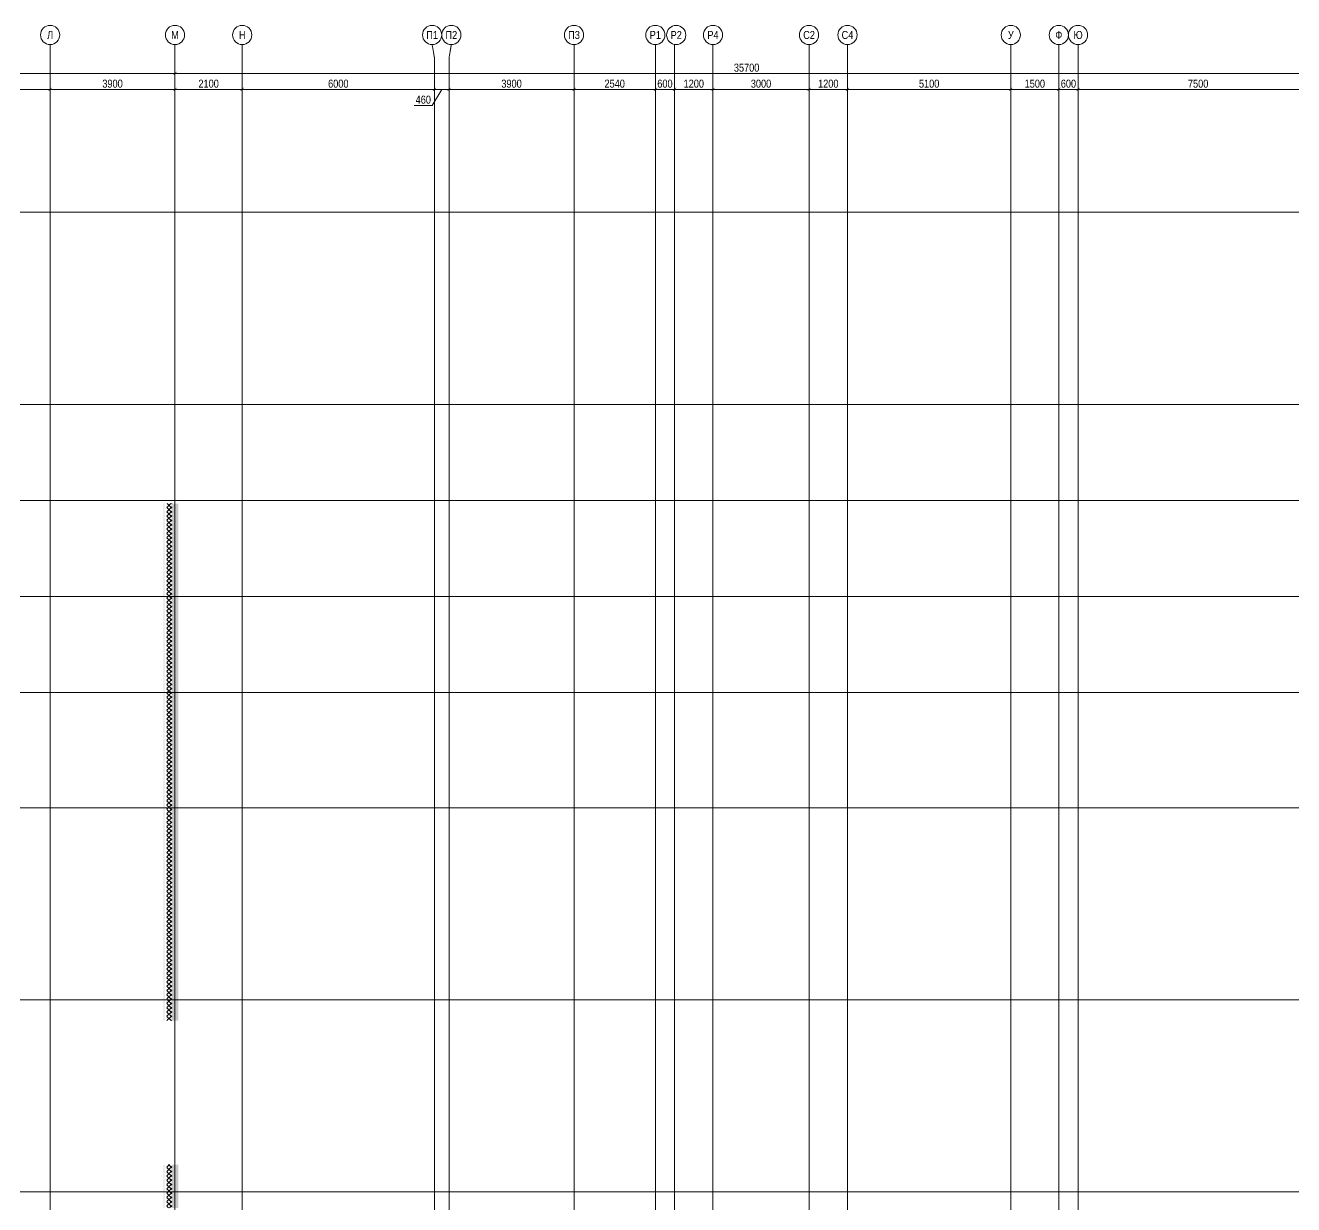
# Model space of a CAD drawing. Header units: millimetres. Extents: x -24360 to 609566, y -391049 to 148426.
# Drawn here: x 32828 to 72432, y 103700 to 140539 of the extents above; entities that cross this region are included whole.
import ezdxf
from ezdxf.enums import TextEntityAlignment as Align

# ---------------------------------------------------------------- set-up
doc = ezdxf.new("R2010")
doc.units = ezdxf.units.MM
doc.linetypes.add('CENTER2', pattern=[28.575, 19.05, -3.175, 3.175, -3.175])
doc.layers.get('Defpoints').update_dxf_attribs({"color": 140})
doc.layers.add('АР_Оси_РД_100', color=7, linetype='Continuous', lineweight=0, true_color=0x525252)
doc.layers.add('РД_Оси_100', color=7, linetype='Continuous', lineweight=0, true_color=0x525252)
doc.layers.add('АР_Оси_РД_размер', color=8, linetype='Continuous', lineweight=0)
doc.layers.add('АР_Штриховка', color=8, linetype='Continuous', lineweight=0)
doc.styles.add('style1', font='ARIALN.TTF')
doc.styles.add('ккк', font='isocpeur.ttf', dxfattribs={"width": 0.85, "oblique": 15})
doc.dimstyles.new('Dim100_ареал', dxfattribs={"dimscale": 100, "dimtxt": 2.5, "dimasz": 1, "dimexe": 1, "dimexo": 1, "dimgap": 0.5, "dimtad": 1, "dimzin": 12, "dimdsep": 46, "dimtxsty": 'style1', "dimblk": 'ARCHTICK', "dimcen": 1, "dimdle": 1, "dimclrd": 256, "dimclre": 256, "dimaunit": 1, "dimadec": 0, "dimazin": 3, "dimtfac": 1, "dimtmove": 1, "dimatfit": 3, "dimldrblk": 'OPEN30', "dimfxl": 4, "dimfxlon": 1, "dimtolj": 1, "dimtzin": 0, "dimlwd": 9, "dimlwe": 9, "dimarcsym": 0})

# ---------------------------------------------------------------- blocks, each defined once
blk = doc.blocks.new('A-iden')
at = {"linetype": 'Continuous', "lineweight": 5}
blk.add_circle((0, -4), 3, dxfattribs=at)
at = {"color": 0, "linetype": 'Continuous', "lineweight": 20, "style": 'ккк', "width": 0.85}
blk.add_attdef('ID', text='', height=4, dxfattribs=at).set_placement((0.31, -3.85), align=Align.MIDDLE_CENTER)
blk = doc.blocks.new('_ArchTick')
at = {"color": 0, "linetype": 'ByBlock', "const_width": 0.15}
blk.add_lwpolyline([(-0.5, -0.5), (0.5, 0.5)], dxfattribs=at)
blk = doc.blocks.new('*D203')
at = {"layer": 'Defpoints', "color": 0, "lineweight": 50, "transparency": 16777216}
for p in [(37500, 139039), (0, 137039), (37500, 137039)]:
    blk.add_point(p, dxfattribs=at)
at = {"layer": 'АР_Оси_РД_размер', "lineweight": 9, "transparency": 16777216}
for p, q in [((-100, 139039), (37600, 139039)), ((0, 138639), (0, 139139)), ((37500, 138639), (37500, 139139))]:
    blk.add_line(p, q, dxfattribs=at)
at = {"layer": 'АР_Оси_РД_размер', "lineweight": 9, "transparency": 16777216, "xscale": 100, "yscale": 100, "zscale": 100, "rotation": 180}
blk.add_blockref('_ArchTick', (0, 139039), dxfattribs=at)
at = {"layer": 'АР_Оси_РД_размер', "lineweight": 9, "transparency": 16777216, "xscale": 100, "yscale": 100, "zscale": 100}
blk.add_blockref('_ArchTick', (37500, 139039), dxfattribs=at)
at = {"layer": 'АР_Оси_РД_размер', "color": 0, "transparency": 16777216, "insert": (18750, 139216), "char_height": 250, "attachment_point": 5, "style": 'style1'}
blk.add_mtext('\\A1;37500', dxfattribs=at)
blk = doc.blocks.new('_Open30')
at = {"color": 0, "linetype": 'ByBlock', "lineweight": -2}
for p, q in [((-1, 0.27), (0, 0)), ((0, 0), (-1, -0.27)), ((0, 0), (-1, 0))]:
    blk.add_line(p, q, dxfattribs=at)
blk = doc.blocks.new('*D204')
at = {"layer": 'Defpoints', "color": 0, "lineweight": 50, "transparency": 16777216}
for p in [(73200, 139039), (37500, 137039), (73200, 137039)]:
    blk.add_point(p, dxfattribs=at)
at = {"layer": 'АР_Оси_РД_размер', "lineweight": 9, "transparency": 16777216}
for p, q in [((37400, 139039), (73300, 139039)), ((37500, 138639), (37500, 139139)), ((73200, 138639), (73200, 139139))]:
    blk.add_line(p, q, dxfattribs=at)
at = {"layer": 'АР_Оси_РД_размер', "lineweight": 9, "transparency": 16777216, "xscale": 100, "yscale": 100, "zscale": 100, "rotation": 180}
blk.add_blockref('_ArchTick', (37500, 139039), dxfattribs=at)
at = {"layer": 'АР_Оси_РД_размер', "lineweight": 9, "transparency": 16777216, "xscale": 100, "yscale": 100, "zscale": 100}
blk.add_blockref('_ArchTick', (73200, 139039), dxfattribs=at)
at = {"layer": 'АР_Оси_РД_размер', "color": 0, "transparency": 16777216, "insert": (55350, 139216), "char_height": 250, "attachment_point": 5, "style": 'style1'}
blk.add_mtext('\\A1;35700', dxfattribs=at)
blk = doc.blocks.new('*D219')
at = {"layer": 'Defpoints', "color": 0, "lineweight": 50, "transparency": 16777216}
for p in [(33600, 138539), (28500, 137039), (33600, 137039)]:
    blk.add_point(p, dxfattribs=at)
at = {"layer": 'АР_Оси_РД_размер', "lineweight": 9, "transparency": 16777216}
for p, q in [((28500, 138139), (28500, 138639)), ((33600, 138139), (33600, 138639)), ((28400, 138539), (33700, 138539))]:
    blk.add_line(p, q, dxfattribs=at)
at = {"layer": 'АР_Оси_РД_размер', "lineweight": 9, "transparency": 16777216, "xscale": 100, "yscale": 100, "zscale": 100, "rotation": 180}
blk.add_blockref('_ArchTick', (28500, 138539), dxfattribs=at)
at = {"layer": 'АР_Оси_РД_размер', "lineweight": 9, "transparency": 16777216, "xscale": 100, "yscale": 100, "zscale": 100}
blk.add_blockref('_ArchTick', (33600, 138539), dxfattribs=at)
at = {"layer": 'АР_Оси_РД_размер', "color": 0, "transparency": 16777216, "insert": (31050, 138716), "char_height": 250, "attachment_point": 5, "style": 'style1'}
blk.add_mtext('\\A1;5100', dxfattribs=at)
blk = doc.blocks.new('*D220')
at = {"layer": 'Defpoints', "color": 0, "lineweight": 50, "transparency": 16777216}
for p in [(37500, 138539), (33600, 137039), (37500, 137039)]:
    blk.add_point(p, dxfattribs=at)
at = {"layer": 'АР_Оси_РД_размер', "lineweight": 9, "transparency": 16777216}
for p, q in [((33600, 138139), (33600, 138639)), ((37500, 138139), (37500, 138639)), ((33500, 138539), (37600, 138539))]:
    blk.add_line(p, q, dxfattribs=at)
at = {"layer": 'АР_Оси_РД_размер', "lineweight": 9, "transparency": 16777216, "xscale": 100, "yscale": 100, "zscale": 100, "rotation": 180}
blk.add_blockref('_ArchTick', (33600, 138539), dxfattribs=at)
at = {"layer": 'АР_Оси_РД_размер', "lineweight": 9, "transparency": 16777216, "xscale": 100, "yscale": 100, "zscale": 100}
blk.add_blockref('_ArchTick', (37500, 138539), dxfattribs=at)
at = {"layer": 'АР_Оси_РД_размер', "color": 0, "transparency": 16777216, "insert": (35550, 138716), "char_height": 250, "attachment_point": 5, "style": 'style1'}
blk.add_mtext('\\A1;3900', dxfattribs=at)
blk = doc.blocks.new('*D221')
at = {"layer": 'Defpoints', "color": 0, "lineweight": 50, "transparency": 16777216}
for p in [(39600, 138539), (37500, 137039), (39600, 137039)]:
    blk.add_point(p, dxfattribs=at)
at = {"layer": 'АР_Оси_РД_размер', "lineweight": 9, "transparency": 16777216}
for p, q in [((37500, 138139), (37500, 138639)), ((39600, 138139), (39600, 138639)), ((37400, 138539), (39700, 138539))]:
    blk.add_line(p, q, dxfattribs=at)
at = {"layer": 'АР_Оси_РД_размер', "lineweight": 9, "transparency": 16777216, "xscale": 100, "yscale": 100, "zscale": 100, "rotation": 180}
blk.add_blockref('_ArchTick', (37500, 138539), dxfattribs=at)
at = {"layer": 'АР_Оси_РД_размер', "lineweight": 9, "transparency": 16777216, "xscale": 100, "yscale": 100, "zscale": 100}
blk.add_blockref('_ArchTick', (39600, 138539), dxfattribs=at)
at = {"layer": 'АР_Оси_РД_размер', "color": 0, "transparency": 16777216, "insert": (38550, 138716), "char_height": 250, "attachment_point": 5, "style": 'style1'}
blk.add_mtext('\\A1;2100', dxfattribs=at)
blk = doc.blocks.new('*D222')
at = {"layer": 'Defpoints', "color": 0, "lineweight": 50, "transparency": 16777216}
for p in [(45600, 138539), (39600, 137039), (45600, 137039)]:
    blk.add_point(p, dxfattribs=at)
at = {"layer": 'АР_Оси_РД_размер', "lineweight": 9, "transparency": 16777216}
for p, q in [((39600, 138139), (39600, 138639)), ((45600, 138139), (45600, 138639)), ((39500, 138539), (45700, 138539))]:
    blk.add_line(p, q, dxfattribs=at)
at = {"layer": 'АР_Оси_РД_размер', "lineweight": 9, "transparency": 16777216, "xscale": 100, "yscale": 100, "zscale": 100, "rotation": 180}
blk.add_blockref('_ArchTick', (39600, 138539), dxfattribs=at)
at = {"layer": 'АР_Оси_РД_размер', "lineweight": 9, "transparency": 16777216, "xscale": 100, "yscale": 100, "zscale": 100}
blk.add_blockref('_ArchTick', (45600, 138539), dxfattribs=at)
at = {"layer": 'АР_Оси_РД_размер', "color": 0, "transparency": 16777216, "insert": (42600, 138716), "char_height": 250, "attachment_point": 5, "style": 'style1'}
blk.add_mtext('\\A1;6000', dxfattribs=at)
blk = doc.blocks.new('*D223')
at = {"layer": 'Defpoints', "color": 0, "lineweight": 50, "transparency": 16777216}
for p in [(46060, 138539), (45600, 137039), (46060, 137039)]:
    blk.add_point(p, dxfattribs=at)
at = {"layer": 'АР_Оси_РД_размер', "lineweight": 9, "transparency": 16777216}
for p, q in [((45600, 138139), (45600, 138639)), ((46060, 138139), (46060, 138639)), ((45500, 138539), (46160, 138539)), ((45830, 138539), (45534, 138039)), ((45534, 138039), (44974, 138039))]:
    blk.add_line(p, q, dxfattribs=at)
at = {"layer": 'АР_Оси_РД_размер', "lineweight": 9, "transparency": 16777216, "xscale": 100, "yscale": 100, "zscale": 100, "rotation": 180}
blk.add_blockref('_ArchTick', (45600, 138539), dxfattribs=at)
at = {"layer": 'АР_Оси_РД_размер', "lineweight": 9, "transparency": 16777216, "xscale": 100, "yscale": 100, "zscale": 100}
blk.add_blockref('_ArchTick', (46060, 138539), dxfattribs=at)
at = {"layer": 'АР_Оси_РД_размер', "color": 0, "transparency": 16777216, "insert": (45254, 138216), "char_height": 250, "attachment_point": 5, "style": 'style1'}
blk.add_mtext('\\A1;460', dxfattribs=at)
blk = doc.blocks.new('*D224')
at = {"layer": 'Defpoints', "color": 0, "lineweight": 50, "transparency": 16777216}
for p in [(49960, 138539), (46060, 137039), (49960, 137039)]:
    blk.add_point(p, dxfattribs=at)
at = {"layer": 'АР_Оси_РД_размер', "lineweight": 9, "transparency": 16777216}
for p, q in [((46060, 138139), (46060, 138639)), ((49960, 138139), (49960, 138639)), ((45960, 138539), (50060, 138539))]:
    blk.add_line(p, q, dxfattribs=at)
at = {"layer": 'АР_Оси_РД_размер', "lineweight": 9, "transparency": 16777216, "xscale": 100, "yscale": 100, "zscale": 100, "rotation": 180}
blk.add_blockref('_ArchTick', (46060, 138539), dxfattribs=at)
at = {"layer": 'АР_Оси_РД_размер', "lineweight": 9, "transparency": 16777216, "xscale": 100, "yscale": 100, "zscale": 100}
blk.add_blockref('_ArchTick', (49960, 138539), dxfattribs=at)
at = {"layer": 'АР_Оси_РД_размер', "color": 0, "transparency": 16777216, "insert": (48010, 138716), "char_height": 250, "attachment_point": 5, "style": 'style1'}
blk.add_mtext('\\A1;3900', dxfattribs=at)
blk = doc.blocks.new('*D225')
at = {"layer": 'Defpoints', "color": 0, "lineweight": 50, "transparency": 16777216}
for p in [(52500, 138539), (49960, 137039), (52500, 137039)]:
    blk.add_point(p, dxfattribs=at)
at = {"layer": 'АР_Оси_РД_размер', "lineweight": 9, "transparency": 16777216}
for p, q in [((49960, 138139), (49960, 138639)), ((52500, 138139), (52500, 138639)), ((49860, 138539), (52600, 138539))]:
    blk.add_line(p, q, dxfattribs=at)
at = {"layer": 'АР_Оси_РД_размер', "lineweight": 9, "transparency": 16777216, "xscale": 100, "yscale": 100, "zscale": 100, "rotation": 180}
blk.add_blockref('_ArchTick', (49960, 138539), dxfattribs=at)
at = {"layer": 'АР_Оси_РД_размер', "lineweight": 9, "transparency": 16777216, "xscale": 100, "yscale": 100, "zscale": 100}
blk.add_blockref('_ArchTick', (52500, 138539), dxfattribs=at)
at = {"layer": 'АР_Оси_РД_размер', "color": 0, "transparency": 16777216, "insert": (51230, 138716), "char_height": 250, "attachment_point": 5, "style": 'style1'}
blk.add_mtext('\\A1;2540', dxfattribs=at)
blk = doc.blocks.new('*D226')
at = {"layer": 'Defpoints', "color": 0, "lineweight": 50, "transparency": 16777216}
for p in [(53100, 138539), (52500, 137039), (53100, 137039)]:
    blk.add_point(p, dxfattribs=at)
at = {"layer": 'АР_Оси_РД_размер', "lineweight": 9, "transparency": 16777216}
for p, q in [((52500, 138139), (52500, 138639)), ((53100, 138139), (53100, 138639)), ((52400, 138539), (53200, 138539))]:
    blk.add_line(p, q, dxfattribs=at)
at = {"layer": 'АР_Оси_РД_размер', "lineweight": 9, "transparency": 16777216, "xscale": 100, "yscale": 100, "zscale": 100, "rotation": 180}
blk.add_blockref('_ArchTick', (52500, 138539), dxfattribs=at)
at = {"layer": 'АР_Оси_РД_размер', "lineweight": 9, "transparency": 16777216, "xscale": 100, "yscale": 100, "zscale": 100}
blk.add_blockref('_ArchTick', (53100, 138539), dxfattribs=at)
at = {"layer": 'АР_Оси_РД_размер', "color": 0, "transparency": 16777216, "insert": (52800, 138716), "char_height": 250, "attachment_point": 5, "style": 'style1'}
blk.add_mtext('\\A1;600', dxfattribs=at)
blk = doc.blocks.new('*D227')
at = {"layer": 'Defpoints', "color": 0, "lineweight": 50, "transparency": 16777216}
for p in [(54300, 138539), (53100, 137039), (54300, 137039)]:
    blk.add_point(p, dxfattribs=at)
at = {"layer": 'АР_Оси_РД_размер', "lineweight": 9, "transparency": 16777216}
for p, q in [((53100, 138139), (53100, 138639)), ((54300, 138139), (54300, 138639)), ((53000, 138539), (54400, 138539))]:
    blk.add_line(p, q, dxfattribs=at)
at = {"layer": 'АР_Оси_РД_размер', "lineweight": 9, "transparency": 16777216, "xscale": 100, "yscale": 100, "zscale": 100, "rotation": 180}
blk.add_blockref('_ArchTick', (53100, 138539), dxfattribs=at)
at = {"layer": 'АР_Оси_РД_размер', "lineweight": 9, "transparency": 16777216, "xscale": 100, "yscale": 100, "zscale": 100}
blk.add_blockref('_ArchTick', (54300, 138539), dxfattribs=at)
at = {"layer": 'АР_Оси_РД_размер', "color": 0, "transparency": 16777216, "insert": (53700, 138716), "char_height": 250, "attachment_point": 5, "style": 'style1'}
blk.add_mtext('\\A1;1200', dxfattribs=at)
blk = doc.blocks.new('*D228')
at = {"layer": 'Defpoints', "color": 0, "lineweight": 50, "transparency": 16777216}
for p in [(57300, 138539), (54300, 137039), (57300, 137039)]:
    blk.add_point(p, dxfattribs=at)
at = {"layer": 'АР_Оси_РД_размер', "lineweight": 9, "transparency": 16777216}
for p, q in [((54300, 138139), (54300, 138639)), ((57300, 138139), (57300, 138639)), ((54200, 138539), (57400, 138539))]:
    blk.add_line(p, q, dxfattribs=at)
at = {"layer": 'АР_Оси_РД_размер', "lineweight": 9, "transparency": 16777216, "xscale": 100, "yscale": 100, "zscale": 100, "rotation": 180}
blk.add_blockref('_ArchTick', (54300, 138539), dxfattribs=at)
at = {"layer": 'АР_Оси_РД_размер', "lineweight": 9, "transparency": 16777216, "xscale": 100, "yscale": 100, "zscale": 100}
blk.add_blockref('_ArchTick', (57300, 138539), dxfattribs=at)
at = {"layer": 'АР_Оси_РД_размер', "color": 0, "transparency": 16777216, "insert": (55800, 138716), "char_height": 250, "attachment_point": 5, "style": 'style1'}
blk.add_mtext('\\A1;3000', dxfattribs=at)
blk = doc.blocks.new('*D229')
at = {"layer": 'Defpoints', "color": 0, "lineweight": 50, "transparency": 16777216}
for p in [(58500, 138539), (57300, 137039), (58500, 137039)]:
    blk.add_point(p, dxfattribs=at)
at = {"layer": 'АР_Оси_РД_размер', "lineweight": 9, "transparency": 16777216}
for p, q in [((57300, 138139), (57300, 138639)), ((58500, 138139), (58500, 138639)), ((57200, 138539), (58600, 138539))]:
    blk.add_line(p, q, dxfattribs=at)
at = {"layer": 'АР_Оси_РД_размер', "lineweight": 9, "transparency": 16777216, "xscale": 100, "yscale": 100, "zscale": 100, "rotation": 180}
blk.add_blockref('_ArchTick', (57300, 138539), dxfattribs=at)
at = {"layer": 'АР_Оси_РД_размер', "lineweight": 9, "transparency": 16777216, "xscale": 100, "yscale": 100, "zscale": 100}
blk.add_blockref('_ArchTick', (58500, 138539), dxfattribs=at)
at = {"layer": 'АР_Оси_РД_размер', "color": 0, "transparency": 16777216, "insert": (57900, 138716), "char_height": 250, "attachment_point": 5, "style": 'style1'}
blk.add_mtext('\\A1;1200', dxfattribs=at)
blk = doc.blocks.new('*D230')
at = {"layer": 'Defpoints', "color": 0, "lineweight": 50, "transparency": 16777216}
for p in [(63600, 138539), (58500, 137039), (63600, 137039)]:
    blk.add_point(p, dxfattribs=at)
at = {"layer": 'АР_Оси_РД_размер', "lineweight": 9, "transparency": 16777216}
for p, q in [((58500, 138139), (58500, 138639)), ((63600, 138139), (63600, 138639)), ((58400, 138539), (63700, 138539))]:
    blk.add_line(p, q, dxfattribs=at)
at = {"layer": 'АР_Оси_РД_размер', "lineweight": 9, "transparency": 16777216, "xscale": 100, "yscale": 100, "zscale": 100, "rotation": 180}
blk.add_blockref('_ArchTick', (58500, 138539), dxfattribs=at)
at = {"layer": 'АР_Оси_РД_размер', "lineweight": 9, "transparency": 16777216, "xscale": 100, "yscale": 100, "zscale": 100}
blk.add_blockref('_ArchTick', (63600, 138539), dxfattribs=at)
at = {"layer": 'АР_Оси_РД_размер', "color": 0, "transparency": 16777216, "insert": (61050, 138716), "char_height": 250, "attachment_point": 5, "style": 'style1'}
blk.add_mtext('\\A1;5100', dxfattribs=at)
blk = doc.blocks.new('*D231')
at = {"layer": 'Defpoints', "color": 0, "lineweight": 50, "transparency": 16777216}
for p in [(65100, 138539), (63600, 137039), (65100, 137039)]:
    blk.add_point(p, dxfattribs=at)
at = {"layer": 'АР_Оси_РД_размер', "lineweight": 9, "transparency": 16777216}
for p, q in [((63600, 138139), (63600, 138639)), ((65100, 138139), (65100, 138639)), ((63500, 138539), (65200, 138539))]:
    blk.add_line(p, q, dxfattribs=at)
at = {"layer": 'АР_Оси_РД_размер', "lineweight": 9, "transparency": 16777216, "xscale": 100, "yscale": 100, "zscale": 100, "rotation": 180}
blk.add_blockref('_ArchTick', (63600, 138539), dxfattribs=at)
at = {"layer": 'АР_Оси_РД_размер', "lineweight": 9, "transparency": 16777216, "xscale": 100, "yscale": 100, "zscale": 100}
blk.add_blockref('_ArchTick', (65100, 138539), dxfattribs=at)
at = {"layer": 'АР_Оси_РД_размер', "color": 0, "transparency": 16777216, "insert": (64350, 138716), "char_height": 250, "attachment_point": 5, "style": 'style1'}
blk.add_mtext('\\A1;1500', dxfattribs=at)
blk = doc.blocks.new('*D232')
at = {"layer": 'Defpoints', "color": 0, "lineweight": 50, "transparency": 16777216}
for p in [(65700, 138539), (65100, 137039), (65700, 137039)]:
    blk.add_point(p, dxfattribs=at)
at = {"layer": 'АР_Оси_РД_размер', "lineweight": 9, "transparency": 16777216}
for p, q in [((65100, 138139), (65100, 138639)), ((65700, 138139), (65700, 138639)), ((65000, 138539), (65800, 138539))]:
    blk.add_line(p, q, dxfattribs=at)
at = {"layer": 'АР_Оси_РД_размер', "lineweight": 9, "transparency": 16777216, "xscale": 100, "yscale": 100, "zscale": 100, "rotation": 180}
blk.add_blockref('_ArchTick', (65100, 138539), dxfattribs=at)
at = {"layer": 'АР_Оси_РД_размер', "lineweight": 9, "transparency": 16777216, "xscale": 100, "yscale": 100, "zscale": 100}
blk.add_blockref('_ArchTick', (65700, 138539), dxfattribs=at)
at = {"layer": 'АР_Оси_РД_размер', "color": 0, "transparency": 16777216, "insert": (65400, 138716), "char_height": 250, "attachment_point": 5, "style": 'style1'}
blk.add_mtext('\\A1;600', dxfattribs=at)
blk = doc.blocks.new('*D233')
at = {"layer": 'Defpoints', "color": 0, "lineweight": 50, "transparency": 16777216}
for p in [(73200, 138539), (65700, 137039), (73200, 137039)]:
    blk.add_point(p, dxfattribs=at)
at = {"layer": 'АР_Оси_РД_размер', "lineweight": 9, "transparency": 16777216}
for p, q in [((65700, 138139), (65700, 138639)), ((73200, 138139), (73200, 138639)), ((65600, 138539), (73300, 138539))]:
    blk.add_line(p, q, dxfattribs=at)
at = {"layer": 'АР_Оси_РД_размер', "lineweight": 9, "transparency": 16777216, "xscale": 100, "yscale": 100, "zscale": 100, "rotation": 180}
blk.add_blockref('_ArchTick', (65700, 138539), dxfattribs=at)
at = {"layer": 'АР_Оси_РД_размер', "lineweight": 9, "transparency": 16777216, "xscale": 100, "yscale": 100, "zscale": 100}
blk.add_blockref('_ArchTick', (73200, 138539), dxfattribs=at)
at = {"layer": 'АР_Оси_РД_размер', "color": 0, "transparency": 16777216, "insert": (69450, 138716), "char_height": 250, "attachment_point": 5, "style": 'style1'}
blk.add_mtext('\\A1;7500', dxfattribs=at)
blk = doc.blocks.new('СОШ_2200_АР_ОСИ_М100_28.05.24')
at = {"layer": 'АР_Оси_РД_100', "linetype": 'CENTER2'}
for p, q in [((37500, -6155), (37500, 139938.679)), ((39600, -6155), (39600, 139938.679)), ((49960, -6155), (49960, 139938.679)), ((63600, -6155), (63600, 139938.679)), ((65100, -6155), (65100, 139938.679)), ((-5954.958, 134700), (119910, 134700)), ((-5954.958, 128700), (119910, 128700)), ((-5954.958, 125700), (119910, 125700)), ((-5954.958, 122700), (119910, 122700)), ((-5954.958, 119700), (119910, 119700)), ((-5954.958, 116100), (119910, 116100)), ((35037.55, 116100), (119910, 116100)), ((-5954.958, 110100), (119910, 110100)), ((35037.55, 110100), (119910, 110100)), ((-5954.958, 104100), (119910, 104100))]:
    blk.add_line(p, q, dxfattribs=at)
for points in [[(33600, 139938.679), (33600, -6155)], [(45530, 139938.679), (45600, 139538.679), (45600, -6163.457)], [(46060, -6163.105), (46060, 139538.679), (46130, 139938.679)], [(52500, 139938.679), (52500, -5755), (52358.276, -6155)], [(53100, 139938.679), (53100, -5755), (52949.266, -6155)], [(54300, 139938.679), (54300, -6155)], [(57300, 139938.679), (57300, -6155)], [(58500, 139938.679), (58500, -6155)], [(65700, -6155), (65700, 139938.679)]]:
    blk.add_lwpolyline(points, dxfattribs=at)
at = {"layer": 'АР_Оси_РД_100'}
ref = blk.add_blockref('A-iden', (33600, 140638.679), dxfattribs=dict(at, xscale=100, yscale=100, zscale=100))
ref.add_attrib('ID', 'Л', dxfattribs={"layer": '0', "linetype": 'Continuous', "height": 250, "style": 'style1'}).set_placement((33600, 140238.679), align=Align.MIDDLE)
ref = blk.add_blockref('A-iden', (37500, 140638.679), dxfattribs=dict(at, xscale=100, yscale=100, zscale=100))
ref.add_attrib('ID', 'М', dxfattribs={"layer": '0', "linetype": 'Continuous', "height": 250, "style": 'style1'}).set_placement((37500, 140238.679), align=Align.MIDDLE)
ref = blk.add_blockref('A-iden', (39600, 140638.679), dxfattribs=dict(at, xscale=100, yscale=100, zscale=100))
ref.add_attrib('ID', 'Н', dxfattribs={"layer": '0', "linetype": 'Continuous', "height": 250, "style": 'style1'}).set_placement((39600, 140238.679), align=Align.MIDDLE)
ref = blk.add_blockref('A-iden', (45530, 140638.679), dxfattribs=dict(at, xscale=100, yscale=100, zscale=100))
ref.add_attrib('ID', 'П1', dxfattribs={"layer": '0', "linetype": 'Continuous', "height": 250, "style": 'style1'}).set_placement((45530, 140238.679), align=Align.MIDDLE)
ref = blk.add_blockref('A-iden', (46130, 140638.679), dxfattribs=dict(at, xscale=100, yscale=100, zscale=100))
ref.add_attrib('ID', 'П2', dxfattribs={"layer": '0', "linetype": 'Continuous', "height": 250, "style": 'style1'}).set_placement((46130, 140238.679), align=Align.MIDDLE)
ref = blk.add_blockref('A-iden', (49960, 140638.679), dxfattribs=dict(at, xscale=100, yscale=100, zscale=100))
ref.add_attrib('ID', 'П3', dxfattribs={"layer": '0', "linetype": 'Continuous', "height": 250, "style": 'style1'}).set_placement((49960, 140238.679), align=Align.MIDDLE)
ref = blk.add_blockref('A-iden', (52500, 140638.679), dxfattribs=dict(at, xscale=100, yscale=100, zscale=100))
ref.add_attrib('ID', 'Р1', dxfattribs={"layer": '0', "linetype": 'Continuous', "height": 250, "style": 'style1'}).set_placement((52500, 140238.679), align=Align.MIDDLE)
ref = blk.add_blockref('A-iden', (53151.517, 140636.463), dxfattribs=dict(at, xscale=100, yscale=100, zscale=100))
ref.add_attrib('ID', 'Р2', dxfattribs={"layer": '0', "linetype": 'Continuous', "height": 250, "style": 'style1'}).set_placement((53151.517, 140236.463), align=Align.MIDDLE)
ref = blk.add_blockref('A-iden', (54300, 140638.679), dxfattribs=dict(at, xscale=100, yscale=100, zscale=100))
ref.add_attrib('ID', 'Р4', dxfattribs={"layer": '0', "linetype": 'Continuous', "height": 250, "style": 'style1'}).set_placement((54300, 140238.679), align=Align.MIDDLE)
ref = blk.add_blockref('A-iden', (57300, 140638.679), dxfattribs=dict(at, xscale=100, yscale=100, zscale=100))
ref.add_attrib('ID', 'С2', dxfattribs={"layer": '0', "linetype": 'Continuous', "height": 250, "style": 'style1'}).set_placement((57300, 140238.679), align=Align.MIDDLE)
ref = blk.add_blockref('A-iden', (58500, 140638.679), dxfattribs=dict(at, xscale=100, yscale=100, zscale=100))
ref.add_attrib('ID', 'С4', dxfattribs={"layer": '0', "linetype": 'Continuous', "height": 250, "style": 'style1'}).set_placement((58500, 140238.679), align=Align.MIDDLE)
ref = blk.add_blockref('A-iden', (63600, 140638.679), dxfattribs=dict(at, xscale=100, yscale=100, zscale=100))
ref.add_attrib('ID', 'У', dxfattribs={"layer": '0', "linetype": 'Continuous', "height": 250, "style": 'style1'}).set_placement((63600, 140238.679), align=Align.MIDDLE)
ref = blk.add_blockref('A-iden', (65100, 140638.679), dxfattribs=dict(at, xscale=100, yscale=100, zscale=100))
ref.add_attrib('ID', 'Ф', dxfattribs={"layer": '0', "linetype": 'Continuous', "height": 250, "style": 'style1'}).set_placement((65100, 140238.679), align=Align.MIDDLE)
ref = blk.add_blockref('A-iden', (65700, 140638.679), dxfattribs=dict(at, xscale=100, yscale=100, zscale=100))
ref.add_attrib('ID', 'Ю', dxfattribs={"layer": '0', "linetype": 'Continuous', "height": 250, "style": 'style1'}).set_placement((65700, 140238.679), align=Align.MIDDLE)
at = {"layer": 'АР_Оси_РД_размер'}
for base, p1, p2, picture, middle in [((37500, 139038.679), (0, 137038.679), (37500, 137038.679), '*D203', (18750, 139216.322)), ((73200, 139038.679), (37500, 137038.679), (73200, 137038.679), '*D204', (55350, 139216.322)), ((33600, 138538.679), (28500, 137038.679), (33600, 137038.679), '*D219', (31050, 138716.322)), ((37500, 138538.679), (33600, 137038.679), (37500, 137038.679), '*D220', (35550, 138716.322)), ((39600, 138538.679), (37500, 137038.679), (39600, 137038.679), '*D221', (38550, 138716.322)), ((45600, 138538.679), (39600, 137038.679), (45600, 137038.679), '*D222', (42600, 138716.322)), ((49960, 138538.679), (46060, 137038.679), (49960, 137038.679), '*D224', (48010, 138716.322)), ((52500, 138538.679), (49960, 137038.679), (52500, 137038.679), '*D225', (51230, 138716.322)), ((53100, 138538.679), (52500, 137038.679), (53100, 137038.679), '*D226', (52800, 138716.322)), ((54300, 138538.679), (53100, 137038.679), (54300, 137038.679), '*D227', (53700, 138716.322)), ((57300, 138538.679), (54300, 137038.679), (57300, 137038.679), '*D228', (55800, 138716.322)), ((58500, 138538.679), (57300, 137038.679), (58500, 137038.679), '*D229', (57900, 138716.322)), ((63600, 138538.679), (58500, 137038.679), (63600, 137038.679), '*D230', (61050, 138716.322)), ((65100, 138538.679), (63600, 137038.679), (65100, 137038.679), '*D231', (64350, 138716.322)), ((65700, 138538.679), (65100, 137038.679), (65700, 137038.679), '*D232', (65400, 138716.322)), ((73200, 138538.679), (65700, 137038.679), (73200, 137038.679), '*D233', (69450, 138716.322))]:
    dim = blk.add_linear_dim(base=base, p1=p1, p2=p2, dimstyle='Dim100_ареал', dxfattribs=at)
    dim.commit()
    dim.dimension.update_dxf_attribs({"geometry": picture, "text_midpoint": middle})
dim = blk.add_linear_dim(base=(46060, 138538.679), p1=(45600, 137038.679), p2=(46060, 137038.679), dimstyle='Dim100_ареал', dxfattribs=at)
dim.commit()
dim.dimension.update_dxf_attribs({"geometry": '*D223', "text_midpoint": (45484.181, 138038.679), "dimtype": 128})

msp = doc.modelspace()

# ---------------------------------------------------------------- hatches: boundary and pattern name
at = {"layer": 'АР_Штриховка', "linetype": 'Continuous', "lineweight": 0, "true_color": 0x000000}
h = msp.add_hatch(dxfattribs=at)
h.set_pattern_fill('_U', color=18, style=0, pattern_type=0)
h.set_pattern_definition([(3e-12, (-4e-11, 1e-11), (4e-16, 1), [])])
h.paths.add_polyline_path([(37145, 101050), (37170, 101050), (37170, 101200), (37145, 101200)], flags=0)
h.paths.add_polyline_path([(37145, 103600), (37170, 103600), (37170, 104950), (37145, 104950)], flags=0)
h.paths.add_polyline_path([(37145, 109450), (37170, 109450), (37170, 125600), (37145, 125600)], flags=0)
h = msp.add_hatch(dxfattribs=at)
h.set_pattern_fill('ANSI37', color=18, scale=30, angle=-3e-14, style=0)
h.paths.add_polyline_path([(37250, 101050), (37400, 101050), (37400, 101200), (37250, 101200)], flags=0)
h.paths.add_polyline_path([(37250, 103600), (37400, 103600), (37400, 104950), (37250, 104950)], flags=0)
h.paths.add_polyline_path([(37250, 109450), (37400, 109450), (37400, 125600), (37250, 125600)], flags=0)
h = msp.add_hatch(dxfattribs=at)
h.set_pattern_fill('AR-CONC', color=18, angle=-3e-14, style=0)
h.paths.add_polyline_path([(37400, 101050), (37600, 101050), (37600, 101200), (37400, 101200)], flags=0)
h.paths.add_polyline_path([(37400, 103600), (37600, 103600), (37600, 104950), (37400, 104950)], flags=0)
h.paths.add_polyline_path([(37400, 109450), (37600, 109450), (37600, 125600), (37400, 125600)], flags=0)

# ---------------------------------------------------------------- block references
at = {"layer": 'РД_Оси_100'}
msp.add_blockref('СОШ_2200_АР_ОСИ_М100_28.05.24', (0, 0), dxfattribs=at)

doc.saveas('drawing.dxf')
